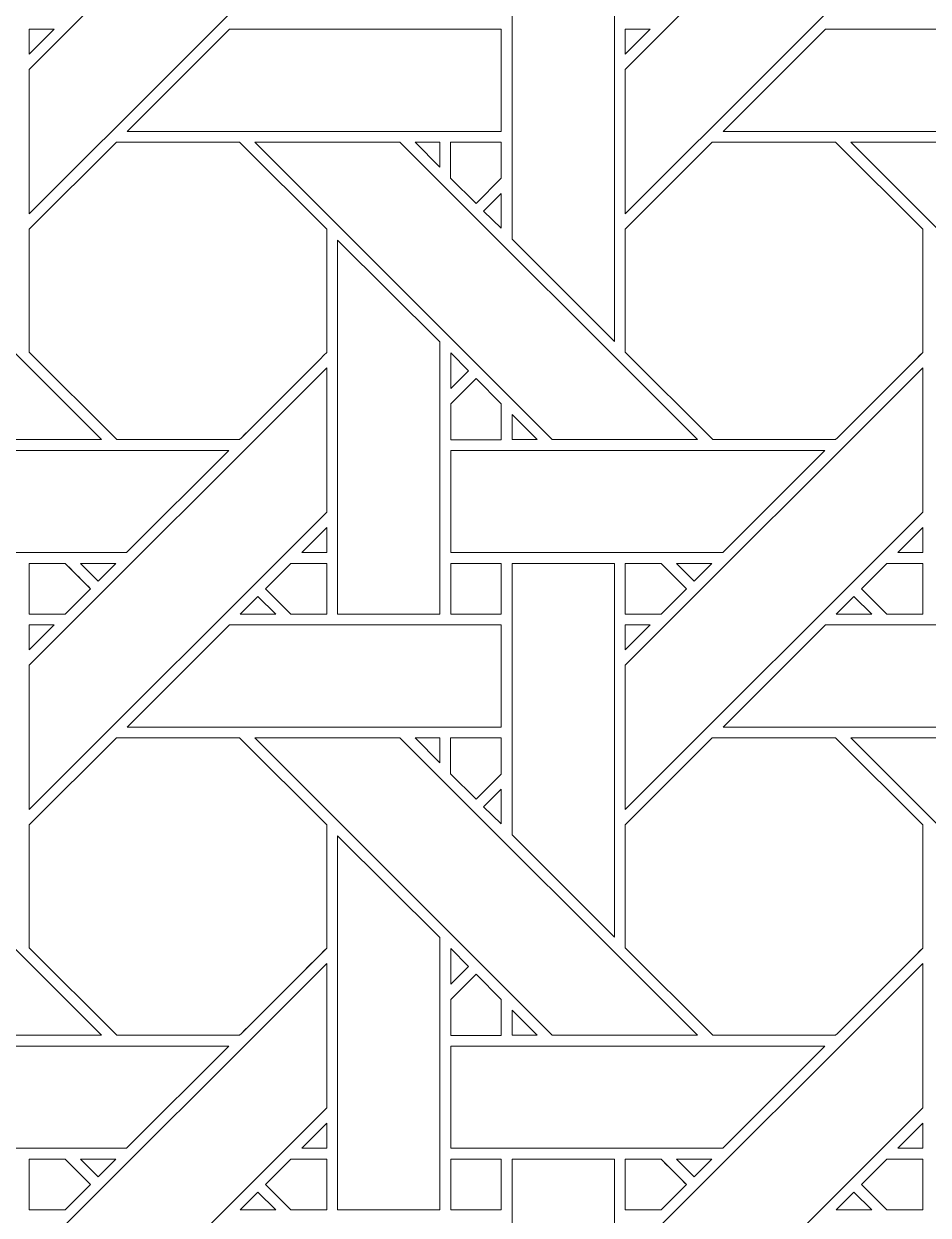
# Model space of a CAD drawing. Header units: inches. Extents: x 2.4 to 22.4, y -0.9 to 19.1.
# Drawn here: x 9.766 to 11.205, y 8.097 to 9.995 of the extents above; entities that cross this region are included whole.
import ezdxf

# ---------------------------------------------------------------- set-up
doc = ezdxf.new("R2010")
doc.units = ezdxf.units.IN
doc.header["$MEASUREMENT"] = 0
doc.layers.add('Design', color=7, linetype='Continuous', lineweight=0)

msp = doc.modelspace()

# ---------------------------------------------------------------- linework, layer by layer
at = {"layer": 'Design'}
for points, knots in [([(12.3829, 19.0948), (6.86, 19.0948), (2.3829, 14.6176), (2.3829, 9.0948), (2.3829, 3.5719), (6.86, -0.9052), (12.3829, -0.9052), (17.9057, -0.9052), (22.3829, 3.5719), (22.3829, 9.0948), (22.3829, 14.6176), (17.9057, 19.0948), (12.3829, 19.0948)], [0, 0, 0, 0, 1, 1, 1, 2, 2, 2, 3, 3, 3, 4, 4, 4, 4]), ([(12.3829, 17.972), (7.4801, 17.972), (3.5056, 13.9975), (3.5056, 9.0948), (3.5056, 4.192), (7.4801, 0.2175), (12.3829, 0.2175), (17.2856, 0.2175), (21.2601, 4.192), (21.2601, 9.0948), (21.2601, 13.9975), (17.2856, 17.972), (12.3829, 17.972)], [0, 0, 0, 0, 1, 1, 1, 2, 2, 2, 3, 3, 3, 4, 4, 4, 4]), ([(10.2479, 10.1654), (10.2479, 10.1654), (9.7742, 9.6917), (9.7742, 9.6917), (9.7742, 9.6917), (9.7742, 9.9218), (9.7742, 9.9218), (9.7742, 9.9218), (10.2479, 10.3954), (10.2479, 10.3954), (10.2479, 10.3954), (10.2479, 10.1654), (10.2479, 10.1654)], [0, 0, 0, 0, 1, 1, 1, 2, 2, 2, 3, 3, 3, 4, 4, 4, 4]), ([(11.1966, 10.1654), (11.1966, 10.1654), (10.7229, 9.6917), (10.7229, 9.6917), (10.7229, 9.6917), (10.7229, 9.9218), (10.7229, 9.9218), (10.7229, 9.9218), (11.1966, 10.3954), (11.1966, 10.3954), (11.1966, 10.3954), (11.1966, 10.1654), (11.1966, 10.1654)], [0, 0, 0, 0, 1, 1, 1, 2, 2, 2, 3, 3, 3, 4, 4, 4, 4]), ([(10.7058, 10.0839), (10.7058, 10.0839), (10.7058, 9.4888), (10.7058, 9.4888), (10.7058, 9.4888), (10.5429, 9.6517), (10.5429, 9.6517), (10.5429, 9.6517), (10.5429, 10.0839), (10.5429, 10.0839), (10.5429, 10.0839), (10.7058, 10.0839), (10.7058, 10.0839)], [0, 0, 0, 0, 1, 1, 1, 2, 2, 2, 3, 3, 3, 4, 4, 4, 4]), ([(9.814, 9.986), (9.814, 9.986), (9.7742, 9.9462), (9.7742, 9.9462), (9.7742, 9.9462), (9.7742, 9.986), (9.7742, 9.986), (9.7742, 9.986), (9.814, 9.986), (9.814, 9.986)], [0, 0, 0, 0, 1, 1, 1, 2, 2, 2, 3, 3, 3, 3]), ([(10.5253, 9.986), (10.5253, 9.986), (10.5253, 9.8232), (10.5253, 9.8232), (10.5253, 9.8232), (9.93, 9.8232), (9.93, 9.8232), (9.93, 9.8232), (10.0929, 9.986), (10.0929, 9.986), (10.0929, 9.986), (10.5253, 9.986), (10.5253, 9.986)], [0, 0, 0, 0, 1, 1, 1, 2, 2, 2, 3, 3, 3, 4, 4, 4, 4]), ([(10.7628, 9.986), (10.7628, 9.986), (10.7229, 9.9462), (10.7229, 9.9462), (10.7229, 9.9462), (10.7229, 9.986), (10.7229, 9.986), (10.7229, 9.986), (10.7628, 9.986), (10.7628, 9.986)], [0, 0, 0, 0, 1, 1, 1, 2, 2, 2, 3, 3, 3, 3]), ([(11.4741, 9.986), (11.4741, 9.986), (11.4741, 9.8232), (11.4741, 9.8232), (11.4741, 9.8232), (10.8788, 9.8232), (10.8788, 9.8232), (10.8788, 9.8232), (11.0416, 9.986), (11.0416, 9.986), (11.0416, 9.986), (11.4741, 9.986), (11.4741, 9.986)], [0, 0, 0, 0, 1, 1, 1, 2, 2, 2, 3, 3, 3, 4, 4, 4, 4]), ([(9.4156, 9.8061), (9.4156, 9.8061), (9.8892, 9.3324), (9.8892, 9.3324), (9.8892, 9.3324), (9.6582, 9.3324), (9.6582, 9.3324), (9.6582, 9.3324), (9.1846, 9.8061), (9.1846, 9.8061), (9.1846, 9.8061), (9.4156, 9.8061), (9.4156, 9.8061)], [0, 0, 0, 0, 1, 1, 1, 2, 2, 2, 3, 3, 3, 4, 4, 4, 4]), ([(10.1091, 9.3324), (10.1091, 9.3324), (9.9134, 9.3324), (9.9134, 9.3324), (9.9134, 9.3324), (9.7742, 9.4717), (9.7742, 9.4717), (9.7742, 9.4717), (9.7742, 9.6673), (9.7742, 9.6673), (9.7742, 9.6673), (9.9129, 9.8061), (9.9129, 9.8061), (9.9129, 9.8061), (10.1091, 9.8061), (10.1091, 9.8061), (10.1091, 9.8061), (10.2478, 9.6673), (10.2478, 9.6673), (10.2478, 9.6673), (10.2478, 9.4711), (10.2478, 9.4711), (10.23, 9.4532), (10.1181, 9.3414), (10.1091, 9.3324)], [0, 0, 0, 0, 1, 1, 1, 2, 2, 2, 3, 3, 3, 4, 4, 4, 5, 5, 5, 6, 6, 6, 7, 7, 7, 8, 8, 8, 8]), ([(9.7742, 9.6673), (9.7742, 9.6673), (9.9129, 9.8061), (9.9129, 9.8061), (9.9129, 9.8061), (10.1091, 9.8061), (10.1091, 9.8061), (10.1091, 9.8061), (10.2478, 9.6673), (10.2478, 9.6673), (10.2478, 9.6673), (10.2478, 9.4711), (10.2478, 9.4711), (10.2301, 9.4533), (10.1182, 9.3415), (10.1091, 9.3324), (10.1091, 9.3324), (9.9134, 9.3324), (9.9134, 9.3324), (9.9134, 9.3324), (9.7742, 9.4717), (9.7742, 9.4717), (9.7742, 9.4717), (9.7742, 9.6673), (9.7742, 9.6673)], [0, 0, 0, 0, 1, 1, 1, 2, 2, 2, 3, 3, 3, 4, 4, 4, 5, 5, 5, 6, 6, 6, 7, 7, 7, 8, 8, 8, 8]), ([(10.1334, 9.8061), (10.1334, 9.8061), (10.3643, 9.8061), (10.3643, 9.8061), (10.3643, 9.8061), (10.838, 9.3324), (10.838, 9.3324), (10.838, 9.3324), (10.6069, 9.3324), (10.6069, 9.3324), (10.6069, 9.3324), (10.1334, 9.8061), (10.1334, 9.8061)], [0, 0, 0, 0, 1, 1, 1, 2, 2, 2, 3, 3, 3, 4, 4, 4, 4]), ([(10.4279, 9.8061), (10.4279, 9.8061), (10.4279, 9.7662), (10.4279, 9.7662), (10.4279, 9.7662), (10.3884, 9.8061), (10.3884, 9.8061), (10.3884, 9.8061), (10.4279, 9.8061), (10.4279, 9.8061)], [0, 0, 0, 0, 1, 1, 1, 2, 2, 2, 3, 3, 3, 3]), ([(10.5253, 9.8061), (10.5253, 9.8061), (10.5253, 9.7485), (10.5253, 9.7485), (10.5253, 9.7485), (10.4854, 9.7085), (10.4854, 9.7085), (10.4854, 9.7085), (10.445, 9.7489), (10.445, 9.7489), (10.445, 9.7489), (10.445, 9.8061), (10.445, 9.8061), (10.445, 9.8061), (10.5253, 9.8061), (10.5253, 9.8061)], [0, 0, 0, 0, 1, 1, 1, 2, 2, 2, 3, 3, 3, 4, 4, 4, 5, 5, 5, 5]), ([(10.4854, 9.7085), (10.4854, 9.7085), (10.445, 9.7489), (10.445, 9.7489), (10.445, 9.7489), (10.445, 9.8061), (10.445, 9.8061), (10.445, 9.8061), (10.5253, 9.8061), (10.5253, 9.8061), (10.5253, 9.8061), (10.5253, 9.7485), (10.5253, 9.7485), (10.5253, 9.7485), (10.4854, 9.7085), (10.4854, 9.7085)], [0, 0, 0, 0, 1, 1, 1, 2, 2, 2, 3, 3, 3, 4, 4, 4, 5, 5, 5, 5]), ([(10.8616, 9.8061), (10.8616, 9.8061), (11.0578, 9.8061), (11.0578, 9.8061), (11.0578, 9.8061), (11.1966, 9.6673), (11.1966, 9.6673), (11.1966, 9.6673), (11.1966, 9.4711), (11.1966, 9.4711), (11.1788, 9.4532), (11.0669, 9.3414), (11.0579, 9.3324), (11.0579, 9.3324), (10.8622, 9.3324), (10.8622, 9.3324), (10.8622, 9.3324), (10.7229, 9.4717), (10.7229, 9.4717), (10.7229, 9.4717), (10.7229, 9.6673), (10.7229, 9.6673), (10.7229, 9.6673), (10.8616, 9.8061), (10.8616, 9.8061)], [0, 0, 0, 0, 1, 1, 1, 2, 2, 2, 3, 3, 3, 4, 4, 4, 5, 5, 5, 6, 6, 6, 7, 7, 7, 8, 8, 8, 8]), ([(11.1966, 9.6673), (11.1966, 9.6673), (11.1966, 9.4711), (11.1966, 9.4711), (11.1787, 9.4531), (11.0668, 9.3414), (11.0579, 9.3324), (11.0579, 9.3324), (10.8622, 9.3324), (10.8622, 9.3324), (10.8622, 9.3324), (10.7229, 9.4717), (10.7229, 9.4717), (10.7229, 9.4717), (10.7229, 9.6673), (10.7229, 9.6673), (10.7229, 9.6673), (10.8616, 9.8061), (10.8616, 9.8061), (10.8616, 9.8061), (11.0578, 9.8061), (11.0578, 9.8061), (11.0578, 9.8061), (11.1966, 9.6673), (11.1966, 9.6673)], [0, 0, 0, 0, 1, 1, 1, 2, 2, 2, 3, 3, 3, 4, 4, 4, 5, 5, 5, 6, 6, 6, 7, 7, 7, 8, 8, 8, 8]), ([(11.7867, 9.3324), (11.7867, 9.3324), (11.5556, 9.3324), (11.5556, 9.3324), (11.5556, 9.3324), (11.0821, 9.8061), (11.0821, 9.8061), (11.0821, 9.8061), (11.313, 9.8061), (11.313, 9.8061), (11.313, 9.8061), (11.7867, 9.3324), (11.7867, 9.3324)], [0, 0, 0, 0, 1, 1, 1, 2, 2, 2, 3, 3, 3, 4, 4, 4, 4]), ([(10.5253, 9.7242), (10.5253, 9.7242), (10.5253, 9.6691), (10.5253, 9.6691), (10.5253, 9.6691), (10.4976, 9.6964), (10.4976, 9.6964), (10.4976, 9.6964), (10.5253, 9.7242), (10.5253, 9.7242)], [0, 0, 0, 0, 1, 1, 1, 2, 2, 2, 3, 3, 3, 3]), ([(10.4278, 9.4881), (10.4278, 9.4881), (10.4278, 9.0544), (10.4278, 9.0544), (10.4278, 9.0544), (10.265, 9.0544), (10.265, 9.0544), (10.265, 9.0544), (10.265, 9.6502), (10.265, 9.6502), (10.265, 9.6502), (10.4278, 9.4881), (10.4278, 9.4881)], [0, 0, 0, 0, 1, 1, 1, 2, 2, 2, 3, 3, 3, 4, 4, 4, 4]), ([(10.4733, 9.442), (10.4733, 9.442), (10.4451, 9.4138), (10.4451, 9.4138), (10.4451, 9.4138), (10.4451, 9.4706), (10.4451, 9.4706), (10.4451, 9.4706), (10.4733, 9.442), (10.4733, 9.442)], [0, 0, 0, 0, 1, 1, 1, 2, 2, 2, 3, 3, 3, 3]), ([(9.7742, 8.9731), (9.7742, 8.9731), (10.2479, 9.4467), (10.2479, 9.4467), (10.2479, 9.4467), (10.2479, 9.2166), (10.2479, 9.2166), (10.2479, 9.2166), (9.7742, 8.743), (9.7742, 8.743), (9.7742, 8.743), (9.7742, 8.9731), (9.7742, 8.9731)], [0, 0, 0, 0, 1, 1, 1, 2, 2, 2, 3, 3, 3, 4, 4, 4, 4]), ([(10.7229, 8.9731), (10.7229, 8.9731), (11.1966, 9.4467), (11.1966, 9.4467), (11.1966, 9.4467), (11.1966, 9.2166), (11.1966, 9.2166), (11.1966, 9.2166), (10.7229, 8.743), (10.7229, 8.743), (10.7229, 8.743), (10.7229, 8.9731), (10.7229, 8.9731)], [0, 0, 0, 0, 1, 1, 1, 2, 2, 2, 3, 3, 3, 4, 4, 4, 4]), ([(10.4451, 9.3322), (10.4451, 9.3322), (10.4451, 9.3895), (10.4451, 9.3895), (10.4451, 9.3895), (10.4854, 9.4298), (10.4854, 9.4298), (10.4854, 9.4298), (10.5257, 9.3895), (10.5257, 9.3895), (10.5257, 9.3895), (10.5257, 9.3322), (10.5257, 9.3322), (10.5257, 9.3322), (10.4451, 9.3322), (10.4451, 9.3322)], [0, 0, 0, 0, 1, 1, 1, 2, 2, 2, 3, 3, 3, 4, 4, 4, 5, 5, 5, 5]), ([(10.4451, 9.3895), (10.4451, 9.3895), (10.4854, 9.4298), (10.4854, 9.4298), (10.4854, 9.4298), (10.5257, 9.3895), (10.5257, 9.3895), (10.5257, 9.3895), (10.5257, 9.3322), (10.5257, 9.3322), (10.5257, 9.3322), (10.4451, 9.3322), (10.4451, 9.3322), (10.4451, 9.3322), (10.4451, 9.3895), (10.4451, 9.3895)], [0, 0, 0, 0, 1, 1, 1, 2, 2, 2, 3, 3, 3, 4, 4, 4, 5, 5, 5, 5]), ([(10.5827, 9.3324), (10.5827, 9.3324), (10.543, 9.3324), (10.543, 9.3324), (10.543, 9.3324), (10.543, 9.3722), (10.543, 9.3722), (10.543, 9.3722), (10.5827, 9.3324), (10.5827, 9.3324)], [0, 0, 0, 0, 1, 1, 1, 2, 2, 2, 3, 3, 3, 3]), ([(9.4964, 9.1525), (9.4964, 9.1525), (9.4964, 9.3152), (9.4964, 9.3152), (9.4964, 9.3152), (10.0921, 9.3152), (10.0921, 9.3152), (10.0921, 9.3152), (9.9293, 9.1525), (9.9293, 9.1525), (9.9293, 9.1525), (9.4964, 9.1525), (9.4964, 9.1525)], [0, 0, 0, 0, 1, 1, 1, 2, 2, 2, 3, 3, 3, 4, 4, 4, 4]), ([(10.4451, 9.1525), (10.4451, 9.1525), (10.4451, 9.3152), (10.4451, 9.3152), (10.4451, 9.3152), (11.0408, 9.3152), (11.0408, 9.3152), (11.0408, 9.3152), (10.8781, 9.1525), (10.8781, 9.1525), (10.8781, 9.1525), (10.4451, 9.1525), (10.4451, 9.1525)], [0, 0, 0, 0, 1, 1, 1, 2, 2, 2, 3, 3, 3, 4, 4, 4, 4]), ([(10.2081, 9.1525), (10.2081, 9.1525), (10.2479, 9.1923), (10.2479, 9.1923), (10.2479, 9.1923), (10.2479, 9.1525), (10.2479, 9.1525), (10.2479, 9.1525), (10.2081, 9.1525), (10.2081, 9.1525)], [0, 0, 0, 0, 1, 1, 1, 2, 2, 2, 3, 3, 3, 3]), ([(11.1568, 9.1525), (11.1568, 9.1525), (11.1966, 9.1923), (11.1966, 9.1923), (11.1966, 9.1923), (11.1966, 9.1525), (11.1966, 9.1525), (11.1966, 9.1525), (11.1568, 9.1525), (11.1568, 9.1525)], [0, 0, 0, 0, 1, 1, 1, 2, 2, 2, 3, 3, 3, 3]), ([(9.7742, 9.0544), (9.7742, 9.0544), (9.7742, 9.1352), (9.7742, 9.1352), (9.7742, 9.1352), (9.8313, 9.1352), (9.8313, 9.1352), (9.8364, 9.1301), (9.8672, 9.0993), (9.8716, 9.0948), (9.8716, 9.0948), (9.8312, 9.0544), (9.8312, 9.0544), (9.8312, 9.0544), (9.7742, 9.0544), (9.7742, 9.0544)], [0, 0, 0, 0, 1, 1, 1, 2, 2, 2, 3, 3, 3, 4, 4, 4, 5, 5, 5, 5]), ([(9.8565, 9.11), (9.8565, 9.11), (9.8716, 9.0948), (9.8716, 9.0948), (9.8716, 9.0948), (9.8312, 9.0544), (9.8312, 9.0544), (9.8312, 9.0544), (9.7742, 9.0544), (9.7742, 9.0544), (9.7742, 9.0544), (9.7742, 9.1352), (9.7742, 9.1352), (9.7742, 9.1352), (9.8313, 9.1352), (9.8313, 9.1352), (9.8368, 9.1297), (9.847, 9.1195), (9.8565, 9.11)], [0, 0, 0, 0, 1, 1, 1, 2, 2, 2, 3, 3, 3, 4, 4, 4, 5, 5, 5, 6, 6, 6, 6]), ([(9.8556, 9.1352), (9.8556, 9.1352), (9.9121, 9.1352), (9.9121, 9.1352), (9.9121, 9.1352), (9.8838, 9.107), (9.8838, 9.107), (9.8838, 9.107), (9.8556, 9.1352), (9.8556, 9.1352)], [0, 0, 0, 0, 1, 1, 1, 2, 2, 2, 3, 3, 3, 3]), ([(10.1907, 9.0544), (10.1907, 9.0544), (10.1504, 9.0948), (10.1504, 9.0948), (10.1504, 9.0948), (10.1908, 9.1352), (10.1908, 9.1352), (10.1908, 9.1352), (10.2479, 9.1352), (10.2479, 9.1352), (10.2479, 9.1352), (10.2479, 9.0544), (10.2479, 9.0544), (10.2479, 9.0544), (10.1907, 9.0544), (10.1907, 9.0544)], [0, 0, 0, 0, 1, 1, 1, 2, 2, 2, 3, 3, 3, 4, 4, 4, 5, 5, 5, 5]), ([(10.1504, 9.0948), (10.1504, 9.0948), (10.1908, 9.1352), (10.1908, 9.1352), (10.1908, 9.1352), (10.2479, 9.1352), (10.2479, 9.1352), (10.2479, 9.1352), (10.2479, 9.0544), (10.2479, 9.0544), (10.2479, 9.0544), (10.1907, 9.0544), (10.1907, 9.0544), (10.1907, 9.0544), (10.1504, 9.0948), (10.1504, 9.0948)], [0, 0, 0, 0, 1, 1, 1, 2, 2, 2, 3, 3, 3, 4, 4, 4, 5, 5, 5, 5]), ([(10.4451, 9.0544), (10.4451, 9.0544), (10.4451, 9.1352), (10.4451, 9.1352), (10.4451, 9.1352), (10.5253, 9.1352), (10.5253, 9.1352), (10.5253, 9.1352), (10.5253, 9.0544), (10.5253, 9.0544), (10.5253, 9.0544), (10.4451, 9.0544), (10.4451, 9.0544)], [0, 0, 0, 0, 1, 1, 1, 2, 2, 2, 3, 3, 3, 4, 4, 4, 4]), ([(10.4451, 9.1352), (10.4451, 9.1352), (10.5253, 9.1352), (10.5253, 9.1352), (10.5253, 9.1352), (10.5253, 9.0544), (10.5253, 9.0544), (10.5253, 9.0544), (10.4451, 9.0544), (10.4451, 9.0544), (10.4451, 9.0544), (10.4451, 9.1352), (10.4451, 9.1352)], [0, 0, 0, 0, 1, 1, 1, 2, 2, 2, 3, 3, 3, 4, 4, 4, 4]), ([(10.7058, 9.1352), (10.7058, 9.1352), (10.7058, 8.5401), (10.7058, 8.5401), (10.7058, 8.5401), (10.5429, 8.703), (10.5429, 8.703), (10.5429, 8.703), (10.5429, 9.1352), (10.5429, 9.1352), (10.5429, 9.1352), (10.7058, 9.1352), (10.7058, 9.1352)], [0, 0, 0, 0, 1, 1, 1, 2, 2, 2, 3, 3, 3, 4, 4, 4, 4]), ([(10.78, 9.1352), (10.7851, 9.1301), (10.8159, 9.0993), (10.8203, 9.0948), (10.8203, 9.0948), (10.7799, 9.0544), (10.7799, 9.0544), (10.7799, 9.0544), (10.7229, 9.0544), (10.7229, 9.0544), (10.7229, 9.0544), (10.7229, 9.1352), (10.7229, 9.1352), (10.7229, 9.1352), (10.78, 9.1352), (10.78, 9.1352)], [0, 0, 0, 0, 1, 1, 1, 2, 2, 2, 3, 3, 3, 4, 4, 4, 5, 5, 5, 5]), ([(10.7229, 9.1352), (10.7229, 9.1352), (10.78, 9.1352), (10.78, 9.1352), (10.7856, 9.1296), (10.8203, 9.0948), (10.8203, 9.0948), (10.8203, 9.0948), (10.7799, 9.0544), (10.7799, 9.0544), (10.7799, 9.0544), (10.7229, 9.0544), (10.7229, 9.0544), (10.7229, 9.0544), (10.7229, 9.1352), (10.7229, 9.1352)], [0, 0, 0, 0, 1, 1, 1, 2, 2, 2, 3, 3, 3, 4, 4, 4, 5, 5, 5, 5]), ([(10.8608, 9.1352), (10.8608, 9.1352), (10.8325, 9.107), (10.8325, 9.107), (10.8325, 9.107), (10.8044, 9.1352), (10.8044, 9.1352), (10.8044, 9.1352), (10.8608, 9.1352), (10.8608, 9.1352)], [0, 0, 0, 0, 1, 1, 1, 2, 2, 2, 3, 3, 3, 3]), ([(11.1395, 9.0544), (11.1395, 9.0544), (11.0991, 9.0948), (11.0991, 9.0948), (11.0991, 9.0948), (11.1396, 9.1352), (11.1396, 9.1352), (11.1396, 9.1352), (11.1966, 9.1352), (11.1966, 9.1352), (11.1966, 9.1352), (11.1966, 9.0544), (11.1966, 9.0544), (11.1966, 9.0544), (11.1395, 9.0544), (11.1395, 9.0544)], [0, 0, 0, 0, 1, 1, 1, 2, 2, 2, 3, 3, 3, 4, 4, 4, 5, 5, 5, 5]), ([(11.0991, 9.0948), (11.0991, 9.0948), (11.1396, 9.1352), (11.1396, 9.1352), (11.1396, 9.1352), (11.1966, 9.1352), (11.1966, 9.1352), (11.1966, 9.1352), (11.1966, 9.0544), (11.1966, 9.0544), (11.1966, 9.0544), (11.1395, 9.0544), (11.1395, 9.0544), (11.1395, 9.0544), (11.0991, 9.0948), (11.0991, 9.0948)], [0, 0, 0, 0, 1, 1, 1, 2, 2, 2, 3, 3, 3, 4, 4, 4, 5, 5, 5, 5]), ([(10.1665, 9.0544), (10.1665, 9.0544), (10.1101, 9.0544), (10.1101, 9.0544), (10.1101, 9.0544), (10.1383, 9.0827), (10.1383, 9.0827), (10.1383, 9.0827), (10.1665, 9.0544), (10.1665, 9.0544)], [0, 0, 0, 0, 1, 1, 1, 2, 2, 2, 3, 3, 3, 3]), ([(11.1153, 9.0544), (11.1153, 9.0544), (11.0588, 9.0544), (11.0588, 9.0544), (11.0588, 9.0544), (11.087, 9.0827), (11.087, 9.0827), (11.087, 9.0827), (11.1153, 9.0544), (11.1153, 9.0544)], [0, 0, 0, 0, 1, 1, 1, 2, 2, 2, 3, 3, 3, 3]), ([(9.814, 9.0373), (9.814, 9.0373), (9.7742, 8.9974), (9.7742, 8.9974), (9.7742, 8.9974), (9.7742, 9.0373), (9.7742, 9.0373), (9.7742, 9.0373), (9.814, 9.0373), (9.814, 9.0373)], [0, 0, 0, 0, 1, 1, 1, 2, 2, 2, 3, 3, 3, 3]), ([(10.0929, 9.0373), (10.0929, 9.0373), (10.5253, 9.0373), (10.5253, 9.0373), (10.5253, 9.0373), (10.5253, 8.8745), (10.5253, 8.8745), (10.5253, 8.8745), (9.9301, 8.8745), (9.9301, 8.8745), (9.9301, 8.8745), (10.0929, 9.0373), (10.0929, 9.0373)], [0, 0, 0, 0, 1, 1, 1, 2, 2, 2, 3, 3, 3, 4, 4, 4, 4]), ([(10.7628, 9.0373), (10.7628, 9.0373), (10.7229, 8.9975), (10.7229, 8.9975), (10.7229, 8.9975), (10.7229, 9.0373), (10.7229, 9.0373), (10.7229, 9.0373), (10.7628, 9.0373), (10.7628, 9.0373)], [0, 0, 0, 0, 1, 1, 1, 2, 2, 2, 3, 3, 3, 3]), ([(11.0416, 9.0373), (11.0416, 9.0373), (11.4741, 9.0373), (11.4741, 9.0373), (11.4741, 9.0373), (11.4741, 8.8745), (11.4741, 8.8745), (11.4741, 8.8745), (10.8788, 8.8745), (10.8788, 8.8745), (10.8788, 8.8745), (11.0416, 9.0373), (11.0416, 9.0373)], [0, 0, 0, 0, 1, 1, 1, 2, 2, 2, 3, 3, 3, 4, 4, 4, 4]), ([(9.1846, 8.8573), (9.1846, 8.8573), (9.4156, 8.8573), (9.4156, 8.8573), (9.4156, 8.8573), (9.8892, 8.3837), (9.8892, 8.3837), (9.8892, 8.3837), (9.6582, 8.3837), (9.6582, 8.3837), (9.6582, 8.3837), (9.1846, 8.8573), (9.1846, 8.8573)], [0, 0, 0, 0, 1, 1, 1, 2, 2, 2, 3, 3, 3, 4, 4, 4, 4]), ([(10.1091, 8.3837), (10.1091, 8.3837), (9.9134, 8.3837), (9.9134, 8.3837), (9.9134, 8.3837), (9.7742, 8.5229), (9.7742, 8.5229), (9.7742, 8.5229), (9.7742, 8.7186), (9.7742, 8.7186), (9.7742, 8.7186), (9.9129, 8.8573), (9.9129, 8.8573), (9.9129, 8.8573), (10.1091, 8.8573), (10.1091, 8.8573), (10.1091, 8.8573), (10.2478, 8.7186), (10.2478, 8.7186), (10.2478, 8.7186), (10.2478, 8.5224), (10.2478, 8.5224), (10.23, 8.5044), (10.1181, 8.3927), (10.1091, 8.3837)], [0, 0, 0, 0, 1, 1, 1, 2, 2, 2, 3, 3, 3, 4, 4, 4, 5, 5, 5, 6, 6, 6, 7, 7, 7, 8, 8, 8, 8]), ([(9.7742, 8.7186), (9.7742, 8.7186), (9.9129, 8.8573), (9.9129, 8.8573), (9.9129, 8.8573), (10.1091, 8.8573), (10.1091, 8.8573), (10.1091, 8.8573), (10.2478, 8.7186), (10.2478, 8.7186), (10.2478, 8.7186), (10.2478, 8.5224), (10.2478, 8.5224), (10.2302, 8.5046), (10.1183, 8.3929), (10.1091, 8.3837), (10.1091, 8.3837), (9.9134, 8.3837), (9.9134, 8.3837), (9.9134, 8.3837), (9.7742, 8.5229), (9.7742, 8.5229), (9.7742, 8.5229), (9.7742, 8.7186), (9.7742, 8.7186)], [0, 0, 0, 0, 1, 1, 1, 2, 2, 2, 3, 3, 3, 4, 4, 4, 5, 5, 5, 6, 6, 6, 7, 7, 7, 8, 8, 8, 8]), ([(10.1334, 8.8573), (10.1334, 8.8573), (10.3643, 8.8573), (10.3643, 8.8573), (10.3643, 8.8573), (10.8379, 8.3837), (10.8379, 8.3837), (10.8379, 8.3837), (10.6069, 8.3837), (10.6069, 8.3837), (10.6069, 8.3837), (10.1334, 8.8573), (10.1334, 8.8573)], [0, 0, 0, 0, 1, 1, 1, 2, 2, 2, 3, 3, 3, 4, 4, 4, 4]), ([(10.4279, 8.8573), (10.4279, 8.8573), (10.4279, 8.8175), (10.4279, 8.8175), (10.4279, 8.8175), (10.3884, 8.8573), (10.3884, 8.8573), (10.3884, 8.8573), (10.4279, 8.8573), (10.4279, 8.8573)], [0, 0, 0, 0, 1, 1, 1, 2, 2, 2, 3, 3, 3, 3]), ([(10.5253, 8.8573), (10.5253, 8.8573), (10.5253, 8.7997), (10.5253, 8.7997), (10.5253, 8.7997), (10.4854, 8.7598), (10.4854, 8.7598), (10.4854, 8.7598), (10.445, 8.8001), (10.445, 8.8001), (10.445, 8.8001), (10.445, 8.8573), (10.445, 8.8573), (10.445, 8.8573), (10.5253, 8.8573), (10.5253, 8.8573)], [0, 0, 0, 0, 1, 1, 1, 2, 2, 2, 3, 3, 3, 4, 4, 4, 5, 5, 5, 5]), ([(10.4854, 8.7598), (10.4854, 8.7598), (10.445, 8.8001), (10.445, 8.8001), (10.445, 8.8001), (10.445, 8.8573), (10.445, 8.8573), (10.445, 8.8573), (10.5253, 8.8573), (10.5253, 8.8573), (10.5253, 8.8573), (10.5253, 8.7997), (10.5253, 8.7997), (10.5253, 8.7997), (10.4854, 8.7598), (10.4854, 8.7598)], [0, 0, 0, 0, 1, 1, 1, 2, 2, 2, 3, 3, 3, 4, 4, 4, 5, 5, 5, 5]), ([(10.8616, 8.8573), (10.8616, 8.8573), (11.0578, 8.8573), (11.0578, 8.8573), (11.0578, 8.8573), (11.1966, 8.7186), (11.1966, 8.7186), (11.1966, 8.7186), (11.1966, 8.5224), (11.1966, 8.5224), (11.1788, 8.5044), (11.0669, 8.3927), (11.0579, 8.3837), (11.0579, 8.3837), (10.8622, 8.3837), (10.8622, 8.3837), (10.8622, 8.3837), (10.7229, 8.5229), (10.7229, 8.5229), (10.7229, 8.5229), (10.7229, 8.7186), (10.7229, 8.7186), (10.7229, 8.7186), (10.8616, 8.8573), (10.8616, 8.8573)], [0, 0, 0, 0, 1, 1, 1, 2, 2, 2, 3, 3, 3, 4, 4, 4, 5, 5, 5, 6, 6, 6, 7, 7, 7, 8, 8, 8, 8]), ([(10.7229, 8.5229), (10.7229, 8.5229), (10.7229, 8.7186), (10.7229, 8.7186), (10.7229, 8.7186), (10.8616, 8.8573), (10.8616, 8.8573), (10.8616, 8.8573), (11.0578, 8.8573), (11.0578, 8.8573), (11.0578, 8.8573), (11.1966, 8.7186), (11.1966, 8.7186), (11.1966, 8.7186), (11.1966, 8.5224), (11.1966, 8.5224), (11.1787, 8.5044), (11.0668, 8.3927), (11.0579, 8.3837), (11.0579, 8.3837), (10.8622, 8.3837), (10.8622, 8.3837), (10.8622, 8.3837), (10.7229, 8.5229), (10.7229, 8.5229)], [0, 0, 0, 0, 1, 1, 1, 2, 2, 2, 3, 3, 3, 4, 4, 4, 5, 5, 5, 6, 6, 6, 7, 7, 7, 8, 8, 8, 8]), ([(11.0821, 8.8573), (11.0821, 8.8573), (11.313, 8.8573), (11.313, 8.8573), (11.313, 8.8573), (11.7867, 8.3837), (11.7867, 8.3837), (11.7867, 8.3837), (11.5556, 8.3837), (11.5556, 8.3837), (11.5556, 8.3837), (11.0821, 8.8573), (11.0821, 8.8573)], [0, 0, 0, 0, 1, 1, 1, 2, 2, 2, 3, 3, 3, 4, 4, 4, 4]), ([(10.5253, 8.7755), (10.5253, 8.7755), (10.5253, 8.7203), (10.5253, 8.7203), (10.5253, 8.7203), (10.4976, 8.7477), (10.4976, 8.7477), (10.4976, 8.7477), (10.5253, 8.7755), (10.5253, 8.7755)], [0, 0, 0, 0, 1, 1, 1, 2, 2, 2, 3, 3, 3, 3]), ([(10.4278, 8.5394), (10.4278, 8.5394), (10.4278, 8.1057), (10.4278, 8.1057), (10.4278, 8.1057), (10.265, 8.1057), (10.265, 8.1057), (10.265, 8.1057), (10.265, 8.7015), (10.265, 8.7015), (10.265, 8.7015), (10.4278, 8.5394), (10.4278, 8.5394)], [0, 0, 0, 0, 1, 1, 1, 2, 2, 2, 3, 3, 3, 4, 4, 4, 4]), ([(10.4451, 8.4651), (10.4451, 8.4651), (10.4451, 8.5219), (10.4451, 8.5219), (10.4451, 8.5219), (10.4733, 8.4933), (10.4733, 8.4933), (10.4733, 8.4933), (10.4451, 8.4651), (10.4451, 8.4651)], [0, 0, 0, 0, 1, 1, 1, 2, 2, 2, 3, 3, 3, 3]), ([(9.7742, 8.0244), (9.7742, 8.0244), (10.2479, 8.498), (10.2479, 8.498), (10.2479, 8.498), (10.2479, 8.2679), (10.2479, 8.2679), (10.2479, 8.2679), (9.7742, 7.7943), (9.7742, 7.7943), (9.7742, 7.7943), (9.7742, 8.0244), (9.7742, 8.0244)], [0, 0, 0, 0, 1, 1, 1, 2, 2, 2, 3, 3, 3, 4, 4, 4, 4]), ([(10.7229, 8.0244), (10.7229, 8.0244), (11.1966, 8.498), (11.1966, 8.498), (11.1966, 8.498), (11.1966, 8.2679), (11.1966, 8.2679), (11.1966, 8.2679), (10.7229, 7.7943), (10.7229, 7.7943), (10.7229, 7.7943), (10.7229, 8.0244), (10.7229, 8.0244)], [0, 0, 0, 0, 1, 1, 1, 2, 2, 2, 3, 3, 3, 4, 4, 4, 4]), ([(10.4451, 8.3834), (10.4451, 8.3834), (10.4451, 8.4407), (10.4451, 8.4407), (10.4451, 8.4407), (10.4854, 8.4811), (10.4854, 8.4811), (10.4854, 8.4811), (10.5257, 8.4407), (10.5257, 8.4407), (10.5257, 8.4407), (10.5257, 8.3834), (10.5257, 8.3834), (10.5257, 8.3834), (10.4451, 8.3834), (10.4451, 8.3834)], [0, 0, 0, 0, 1, 1, 1, 2, 2, 2, 3, 3, 3, 4, 4, 4, 5, 5, 5, 5]), ([(10.4451, 8.3834), (10.4451, 8.3834), (10.4451, 8.4407), (10.4451, 8.4407), (10.4451, 8.4407), (10.4854, 8.4811), (10.4854, 8.4811), (10.4854, 8.4811), (10.5257, 8.4407), (10.5257, 8.4407), (10.5257, 8.4407), (10.5257, 8.3834), (10.5257, 8.3834), (10.5257, 8.3834), (10.4451, 8.3834), (10.4451, 8.3834)], [0, 0, 0, 0, 1, 1, 1, 2, 2, 2, 3, 3, 3, 4, 4, 4, 5, 5, 5, 5]), ([(10.5827, 8.3837), (10.5827, 8.3837), (10.543, 8.3837), (10.543, 8.3837), (10.543, 8.3837), (10.543, 8.4235), (10.543, 8.4235), (10.543, 8.4235), (10.5827, 8.3837), (10.5827, 8.3837)], [0, 0, 0, 0, 1, 1, 1, 2, 2, 2, 3, 3, 3, 3]), ([(9.4964, 8.2037), (9.4964, 8.2037), (9.4964, 8.3664), (9.4964, 8.3664), (9.4964, 8.3664), (10.0921, 8.3664), (10.0921, 8.3664), (10.0921, 8.3664), (9.9293, 8.2037), (9.9293, 8.2037), (9.9293, 8.2037), (9.4964, 8.2037), (9.4964, 8.2037)], [0, 0, 0, 0, 1, 1, 1, 2, 2, 2, 3, 3, 3, 4, 4, 4, 4]), ([(10.4451, 8.2037), (10.4451, 8.2037), (10.4451, 8.3664), (10.4451, 8.3664), (10.4451, 8.3664), (11.0408, 8.3664), (11.0408, 8.3664), (11.0408, 8.3664), (10.8781, 8.2037), (10.8781, 8.2037), (10.8781, 8.2037), (10.4451, 8.2037), (10.4451, 8.2037)], [0, 0, 0, 0, 1, 1, 1, 2, 2, 2, 3, 3, 3, 4, 4, 4, 4]), ([(10.2081, 8.2038), (10.2081, 8.2038), (10.2479, 8.2435), (10.2479, 8.2435), (10.2479, 8.2435), (10.2479, 8.2038), (10.2479, 8.2038), (10.2479, 8.2038), (10.2081, 8.2038), (10.2081, 8.2038)], [0, 0, 0, 0, 1, 1, 1, 2, 2, 2, 3, 3, 3, 3]), ([(11.1568, 8.2038), (11.1568, 8.2038), (11.1966, 8.2435), (11.1966, 8.2435), (11.1966, 8.2435), (11.1966, 8.2038), (11.1966, 8.2038), (11.1966, 8.2038), (11.1568, 8.2038), (11.1568, 8.2038)], [0, 0, 0, 0, 1, 1, 1, 2, 2, 2, 3, 3, 3, 3]), ([(9.7742, 8.1057), (9.7742, 8.1057), (9.7742, 8.1865), (9.7742, 8.1865), (9.7742, 8.1865), (9.8313, 8.1865), (9.8313, 8.1865), (9.8364, 8.1813), (9.8672, 8.1505), (9.8716, 8.1461), (9.8716, 8.1461), (9.8312, 8.1057), (9.8312, 8.1057), (9.8312, 8.1057), (9.7742, 8.1057), (9.7742, 8.1057)], [0, 0, 0, 0, 1, 1, 1, 2, 2, 2, 3, 3, 3, 4, 4, 4, 5, 5, 5, 5]), ([(9.8572, 8.1605), (9.8572, 8.1605), (9.8716, 8.1461), (9.8716, 8.1461), (9.8716, 8.1461), (9.8312, 8.1057), (9.8312, 8.1057), (9.8312, 8.1057), (9.7742, 8.1057), (9.7742, 8.1057), (9.7742, 8.1057), (9.7742, 8.1865), (9.7742, 8.1865), (9.7742, 8.1865), (9.8313, 8.1865), (9.8313, 8.1865), (9.8369, 8.1809), (9.8475, 8.1702), (9.8572, 8.1605)], [0, 0, 0, 0, 1, 1, 1, 2, 2, 2, 3, 3, 3, 4, 4, 4, 5, 5, 5, 6, 6, 6, 6]), ([(9.8556, 8.1865), (9.8556, 8.1865), (9.9121, 8.1865), (9.9121, 8.1865), (9.9121, 8.1865), (9.8838, 8.1583), (9.8838, 8.1583), (9.8838, 8.1583), (9.8556, 8.1865), (9.8556, 8.1865)], [0, 0, 0, 0, 1, 1, 1, 2, 2, 2, 3, 3, 3, 3]), ([(10.1907, 8.1057), (10.1907, 8.1057), (10.1504, 8.1461), (10.1504, 8.1461), (10.1504, 8.1461), (10.1908, 8.1865), (10.1908, 8.1865), (10.1908, 8.1865), (10.2479, 8.1865), (10.2479, 8.1865), (10.2479, 8.1865), (10.2479, 8.1057), (10.2479, 8.1057), (10.2479, 8.1057), (10.1907, 8.1057), (10.1907, 8.1057)], [0, 0, 0, 0, 1, 1, 1, 2, 2, 2, 3, 3, 3, 4, 4, 4, 5, 5, 5, 5]), ([(10.1504, 8.1461), (10.1504, 8.1461), (10.1908, 8.1865), (10.1908, 8.1865), (10.1908, 8.1865), (10.2479, 8.1865), (10.2479, 8.1865), (10.2479, 8.1865), (10.2479, 8.1057), (10.2479, 8.1057), (10.2479, 8.1057), (10.1907, 8.1057), (10.1907, 8.1057), (10.1907, 8.1057), (10.1504, 8.1461), (10.1504, 8.1461)], [0, 0, 0, 0, 1, 1, 1, 2, 2, 2, 3, 3, 3, 4, 4, 4, 5, 5, 5, 5]), ([(10.4451, 8.1057), (10.4451, 8.1057), (10.4451, 8.1865), (10.4451, 8.1865), (10.4451, 8.1865), (10.5253, 8.1865), (10.5253, 8.1865), (10.5253, 8.1865), (10.5253, 8.1057), (10.5253, 8.1057), (10.5253, 8.1057), (10.4451, 8.1057), (10.4451, 8.1057)], [0, 0, 0, 0, 1, 1, 1, 2, 2, 2, 3, 3, 3, 4, 4, 4, 4]), ([(10.4451, 8.1865), (10.4451, 8.1865), (10.5253, 8.1865), (10.5253, 8.1865), (10.5253, 8.1865), (10.5253, 8.1057), (10.5253, 8.1057), (10.5253, 8.1057), (10.4451, 8.1057), (10.4451, 8.1057), (10.4451, 8.1057), (10.4451, 8.1865), (10.4451, 8.1865)], [0, 0, 0, 0, 1, 1, 1, 2, 2, 2, 3, 3, 3, 4, 4, 4, 4]), ([(10.7058, 8.1865), (10.7058, 8.1865), (10.7058, 7.5914), (10.7058, 7.5914), (10.7058, 7.5914), (10.5429, 7.7543), (10.5429, 7.7543), (10.5429, 7.7543), (10.5429, 8.1865), (10.5429, 8.1865), (10.5429, 8.1865), (10.7058, 8.1865), (10.7058, 8.1865)], [0, 0, 0, 0, 1, 1, 1, 2, 2, 2, 3, 3, 3, 4, 4, 4, 4]), ([(10.78, 8.1865), (10.7851, 8.1813), (10.8159, 8.1505), (10.8203, 8.1461), (10.8203, 8.1461), (10.7799, 8.1057), (10.7799, 8.1057), (10.7799, 8.1057), (10.7229, 8.1057), (10.7229, 8.1057), (10.7229, 8.1057), (10.7229, 8.1865), (10.7229, 8.1865), (10.7229, 8.1865), (10.78, 8.1865), (10.78, 8.1865)], [0, 0, 0, 0, 1, 1, 1, 2, 2, 2, 3, 3, 3, 4, 4, 4, 5, 5, 5, 5]), ([(10.8052, 8.1613), (10.8052, 8.1613), (10.8203, 8.1461), (10.8203, 8.1461), (10.8203, 8.1461), (10.7799, 8.1057), (10.7799, 8.1057), (10.7799, 8.1057), (10.7229, 8.1057), (10.7229, 8.1057), (10.7229, 8.1057), (10.7229, 8.1865), (10.7229, 8.1865), (10.7229, 8.1865), (10.78, 8.1865), (10.78, 8.1865), (10.7855, 8.181), (10.7957, 8.1708), (10.8052, 8.1613)], [0, 0, 0, 0, 1, 1, 1, 2, 2, 2, 3, 3, 3, 4, 4, 4, 5, 5, 5, 6, 6, 6, 6]), ([(10.8044, 8.1865), (10.8044, 8.1865), (10.8608, 8.1865), (10.8608, 8.1865), (10.8608, 8.1865), (10.8325, 8.1583), (10.8325, 8.1583), (10.8325, 8.1583), (10.8044, 8.1865), (10.8044, 8.1865)], [0, 0, 0, 0, 1, 1, 1, 2, 2, 2, 3, 3, 3, 3]), ([(11.1395, 8.1057), (11.1395, 8.1057), (11.0991, 8.1461), (11.0991, 8.1461), (11.0991, 8.1461), (11.1396, 8.1865), (11.1396, 8.1865), (11.1396, 8.1865), (11.1966, 8.1865), (11.1966, 8.1865), (11.1966, 8.1865), (11.1966, 8.1057), (11.1966, 8.1057), (11.1966, 8.1057), (11.1395, 8.1057), (11.1395, 8.1057)], [0, 0, 0, 0, 1, 1, 1, 2, 2, 2, 3, 3, 3, 4, 4, 4, 5, 5, 5, 5]), ([(11.0991, 8.1461), (11.0991, 8.1461), (11.1396, 8.1865), (11.1396, 8.1865), (11.1396, 8.1865), (11.1966, 8.1865), (11.1966, 8.1865), (11.1966, 8.1865), (11.1966, 8.1057), (11.1966, 8.1057), (11.1966, 8.1057), (11.1395, 8.1057), (11.1395, 8.1057), (11.1395, 8.1057), (11.0991, 8.1461), (11.0991, 8.1461)], [0, 0, 0, 0, 1, 1, 1, 2, 2, 2, 3, 3, 3, 4, 4, 4, 5, 5, 5, 5]), ([(10.1666, 8.1057), (10.1666, 8.1057), (10.11, 8.1057), (10.11, 8.1057), (10.11, 8.1057), (10.1383, 8.1339), (10.1383, 8.1339), (10.1383, 8.1339), (10.1666, 8.1057), (10.1666, 8.1057)], [0, 0, 0, 0, 1, 1, 1, 2, 2, 2, 3, 3, 3, 3]), ([(11.1153, 8.1057), (11.1153, 8.1057), (11.0588, 8.1057), (11.0588, 8.1057), (11.0588, 8.1057), (11.087, 8.1339), (11.087, 8.1339), (11.087, 8.1339), (11.1153, 8.1057), (11.1153, 8.1057)], [0, 0, 0, 0, 1, 1, 1, 2, 2, 2, 3, 3, 3, 3])]:
    msp.add_open_spline(points, degree=3, knots=knots, dxfattribs=at)

doc.saveas('drawing.dxf')
